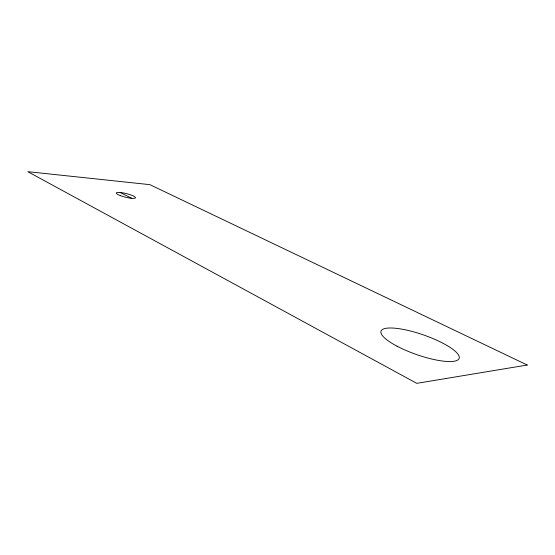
<?xml version="1.0" encoding="UTF-8"?>
<svg xmlns="http://www.w3.org/2000/svg" width="555" height="555" viewBox="0 0 555 555"><rect width="100%" height="100%" fill="white"/><g stroke="black" fill="none" stroke-linecap="round" stroke-linejoin="round"><path stroke-width="0.83" d="M120.185 192.474L131.743 198.322M527.25 365.03L416.777 383.345L27.75 171.655L149.885 184.655L527.25 365.03M396.971 346.153A41.354 10.406 19.2 0 0 459.082 358.537A41.354 10.406 19.2 0 0 404.234 329.594A41.354 10.406 19.2 0 0 396.971 346.153M120.22 195.554A9.886 1.852 14.1 0 0 135.441 197.913A9.886 1.852 14.1 0 0 122.044 192.71A9.886 1.852 14.1 0 0 120.22 195.554"/></g></svg>
